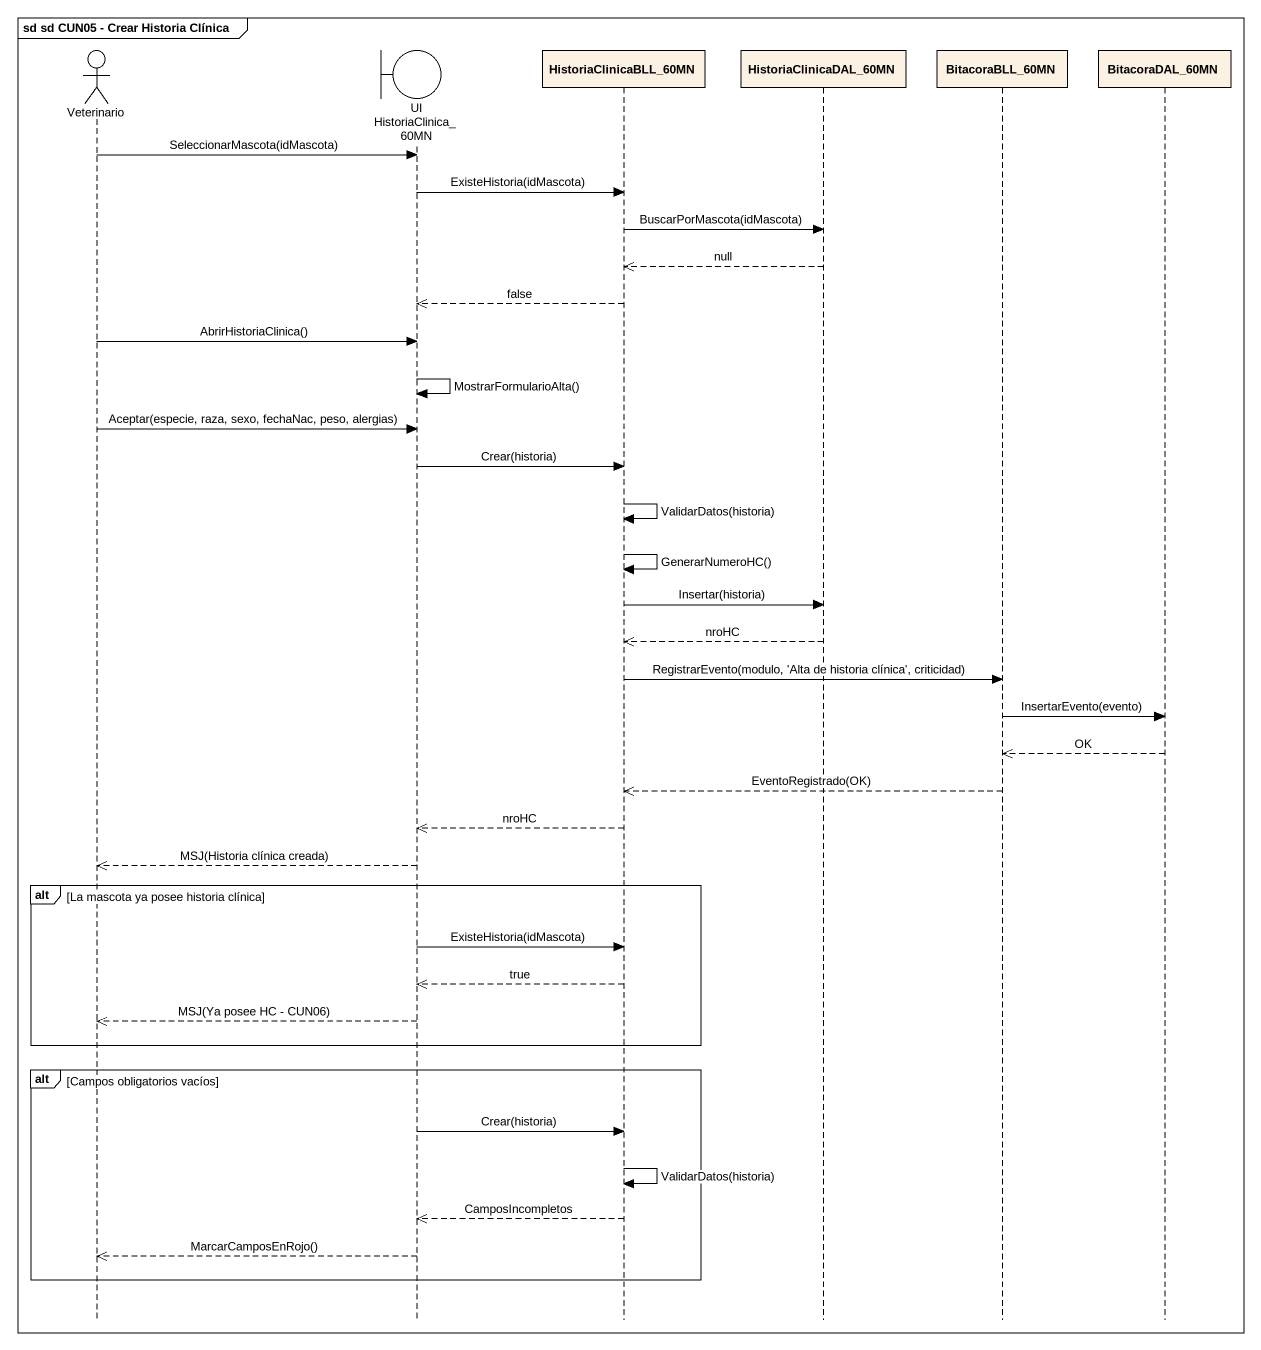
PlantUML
@startuml
mainframe sd sd CUN05 - Crear Historia Clínica
hide footbox
actor Veterinario
boundary "UI HistoriaClinica_60MN" as UI_HistoriaClinica_60MN
participant HistoriaClinicaBLL_60MN
participant HistoriaClinicaDAL_60MN
participant BitacoraBLL_60MN
participant BitacoraDAL_60MN

Veterinario -> UI_HistoriaClinica_60MN : SeleccionarMascota(idMascota)
UI_HistoriaClinica_60MN -> HistoriaClinicaBLL_60MN : ExisteHistoria(idMascota)
HistoriaClinicaBLL_60MN -> HistoriaClinicaDAL_60MN : BuscarPorMascota(idMascota)
HistoriaClinicaDAL_60MN -->> HistoriaClinicaBLL_60MN : null
HistoriaClinicaBLL_60MN -->> UI_HistoriaClinica_60MN : false
Veterinario -> UI_HistoriaClinica_60MN : AbrirHistoriaClinica()
UI_HistoriaClinica_60MN -> UI_HistoriaClinica_60MN : MostrarFormularioAlta()
Veterinario -> UI_HistoriaClinica_60MN : Aceptar(especie, raza, sexo, fechaNac, peso, alergias)
UI_HistoriaClinica_60MN -> HistoriaClinicaBLL_60MN : Crear(historia)
HistoriaClinicaBLL_60MN -> HistoriaClinicaBLL_60MN : ValidarDatos(historia)
HistoriaClinicaBLL_60MN -> HistoriaClinicaBLL_60MN : GenerarNumeroHC()
HistoriaClinicaBLL_60MN -> HistoriaClinicaDAL_60MN : Insertar(historia)
HistoriaClinicaDAL_60MN -->> HistoriaClinicaBLL_60MN : nroHC
HistoriaClinicaBLL_60MN -> BitacoraBLL_60MN : RegistrarEvento(modulo, 'Alta de historia clínica', criticidad)
BitacoraBLL_60MN -> BitacoraDAL_60MN : InsertarEvento(evento)
BitacoraDAL_60MN -->> BitacoraBLL_60MN : OK
BitacoraBLL_60MN -->> HistoriaClinicaBLL_60MN : EventoRegistrado(OK)
HistoriaClinicaBLL_60MN -->> UI_HistoriaClinica_60MN : nroHC
UI_HistoriaClinica_60MN -->> Veterinario : MSJ(Historia clínica creada)
alt La mascota ya posee historia clínica
  UI_HistoriaClinica_60MN -> HistoriaClinicaBLL_60MN : ExisteHistoria(idMascota)
  HistoriaClinicaBLL_60MN -->> UI_HistoriaClinica_60MN : true
  UI_HistoriaClinica_60MN -->> Veterinario : MSJ(Ya posee HC - CUN06)
end
alt Campos obligatorios vacíos
  UI_HistoriaClinica_60MN -> HistoriaClinicaBLL_60MN : Crear(historia)
  HistoriaClinicaBLL_60MN -> HistoriaClinicaBLL_60MN : ValidarDatos(historia)
  HistoriaClinicaBLL_60MN -->> UI_HistoriaClinica_60MN : CamposIncompletos
  UI_HistoriaClinica_60MN -->> Veterinario : MarcarCamposEnRojo()
end
@enduml
